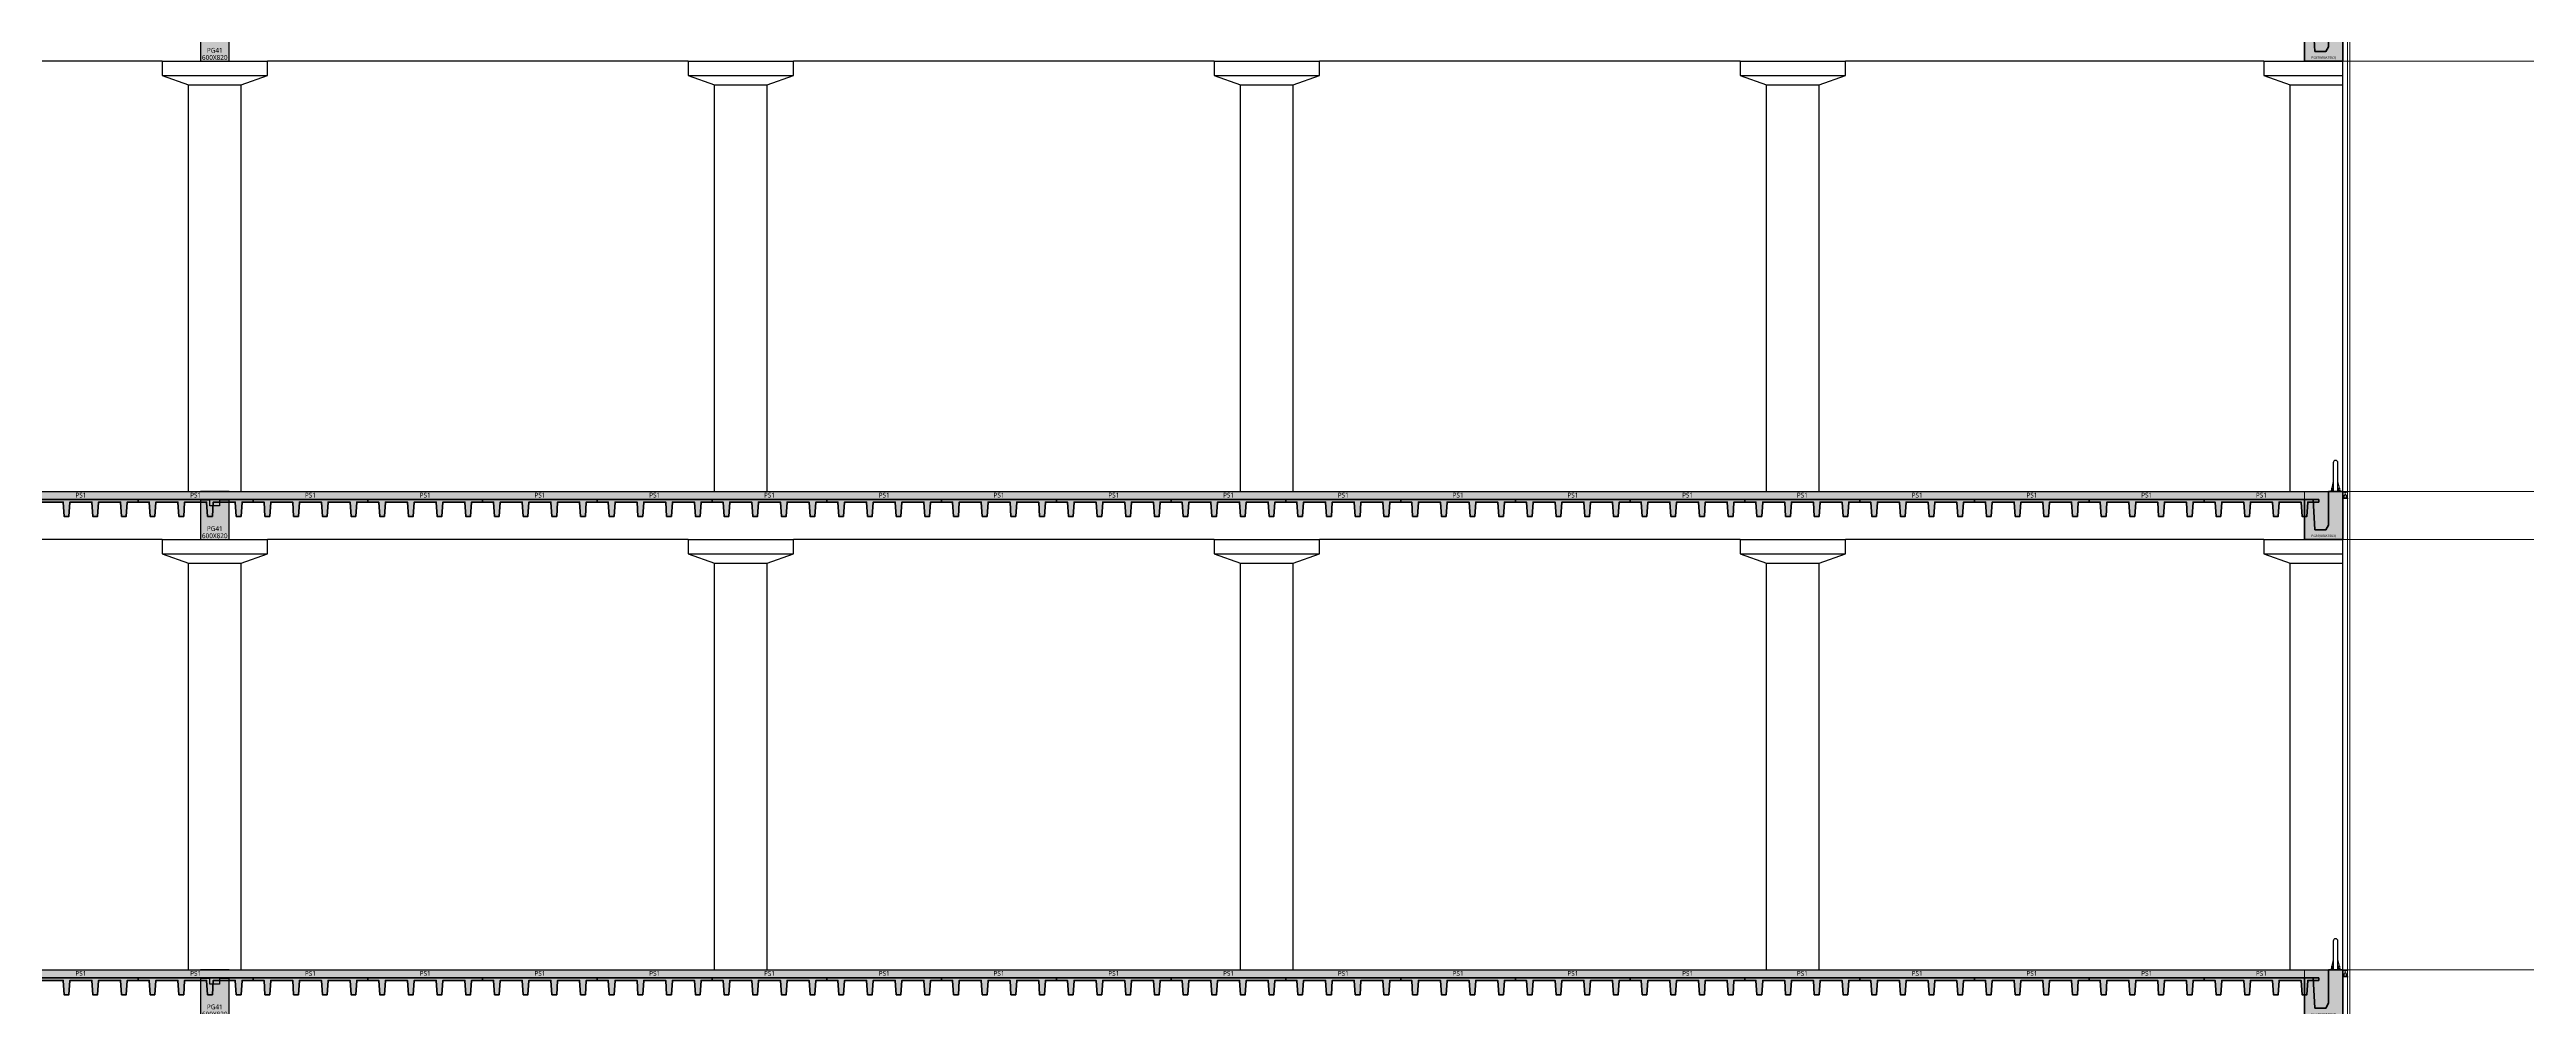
# Model space of a CAD drawing. Header units: millimetres. Extents: x 0 to 420000, y 0 to 297000.
# Drawn here: x 260558 to 312355, y 73684 to 93690 of the extents above; entities that cross this region are included whole.
import ezdxf
from ezdxf.enums import TextEntityAlignment as Align

# ---------------------------------------------------------------- set-up
doc = ezdxf.new("R2010")
doc.units = ezdxf.units.MM
for name, pattern in [('0731_main_plan$0$form_$0$y-Landschaft$0$_$1$20120914_Verkehrsflächen_Grün$0$20120628_xref - Gammel$1$3_H-GL_F1_U3 - Default$0${ Offset Lines }', [0]), ('CEN', [62, 60, -1, 0, -1]), ('HIDDEN', [0.375, 0.25, -0.125])]:
    doc.linetypes.add(name, pattern=pattern)
for name, color, linetype, lineweight in [('A-AXIS-LINE', 1, 'CEN', 15), ('A-CONC-LIN1', 2, 'Continuous', 40), ('A-CONC-LIN2', 7, 'Continuous', 25), ('A-ELEV-LIN2', 7, 'Continuous', 25), ('A-ELEV-LIN3', 8, 'Continuous', 18), ('A-WAXM-PANL', 6, 'Continuous', 20), ('A-XXXX-INSL2', 8, 'Continuous', 18), ('A-XXXX-STL', 3, 'Continuous', 25)]:
    doc.layers.add(name, color=color, linetype=linetype, lineweight=lineweight)
for name, color, linetype in [('A-CONC-SOLD', 253, 'CEN'), ('A-ELEV-PATT', 252, 'Continuous'), ('A-XXXX-SOLD', 252, 'Continuous'), ('CON', 2, 'Continuous')]:
    doc.layers.add(name, color=color, linetype=linetype)
doc.layers.add('A-XXXX-NPLT', color=144, linetype='Continuous', lineweight=15, plot=False)
doc.styles.add('맑은고딕', font='')
doc.styles.get('맑은고딕').set_extended_font_data('Malgun Gothic')

# ---------------------------------------------------------------- blocks, each defined once
blk = doc.blocks.new('axis(211208)')
at = {"layer": 'A-AXIS-LINE', "ltscale": 1000}
for p, q in [((4631788.1, -372118.7), (4955413.1, -372118.7)), ((4631788.1, -381118.7), (4955413.1, -381118.7)), ((4631788.1, -382118.7), (4955413.1, -382118.7)), ((4631788.1, -391118.7), (4955413.1, -391118.7))]:
    blk.add_line(p, q, dxfattribs=at)
blk = doc.blocks.new('PS1')
at = {"layer": 'A-CONC-SOLD'}
h = blk.add_hatch(color=256, dxfattribs=at)
h.dxf.hatch_style = 1
h.paths.add_polyline_path([(2400, 0), (2400, -170), (0, -170), (0, 0)])
h = blk.add_hatch(color=256, dxfattribs=at)
h.dxf.hatch_style = 1
h.paths.add_polyline_path([(350, -520), (370, -220), (830, -220), (850, -520), (950, -520), (970, -220), (1430, -220), (1450, -520), (1550, -520), (1570, -220), (2030, -220), (2050, -520), (2150, -520), (2170, -220), (2400, -220), (2400, -170), (0, -170), (0, -220), (230, -220), (250, -520)])
at = {"layer": 'A-CONC-LIN1', "linetype": '0731_main_plan$0$form_$0$y-Landschaft$0$_$1$20120914_Verkehrsflächen_Grün$0$20120628_xref - Gammel$1$3_H-GL_F1_U3 - Default$0${ Offset Lines }'}
blk.add_lwpolyline([(350, -520), (370, -220), (830, -220), (850, -520), (950, -520), (970, -220), (1430, -220), (1450, -520), (1550, -520), (1570, -220), (2030, -220), (2050, -520), (2150, -520), (2170, -220), (2400, -220), (2400, -170), (0, -170), (0, -220), (230, -220), (250, -520)], close=True, dxfattribs=at)
at = {"layer": 'A-CONC-LIN2'}
blk.add_line((0, 0), (2400, 0), dxfattribs=at)
at = {"layer": 'A-XXXX-NPLT', "style": '맑은고딕'}
blk.add_text('PS1', height=100, dxfattribs=at).set_placement((1200, -75), align=Align.MIDDLE)
blk = doc.blocks.new('PG41')
at = {"layer": 'A-CONC-SOLD'}
h = blk.add_hatch(color=256, dxfattribs=at)
h.dxf.hatch_style = 1
h.paths.add_polyline_path([(-300, 0), (300, 0), (300, -1000), (-300, -1000)])
blk.add_line((300, 0), (-300, 0))
at = {"layer": 'CON'}
blk.add_lwpolyline([(-300, -1000), (300, -1000), (300, -180), (100, -180), (100, -300), (-100, -300), (-100, -180), (-300, -180)], close=True, dxfattribs=at)
at = {"layer": 'A-XXXX-NPLT', "style": '맑은고딕'}
for s, p in [('600X820', (0, -925)), ('PG41', (0, -775))]:
    blk.add_text(s, height=100, dxfattribs=at).set_placement(p, align=Align.MIDDLE)
blk = doc.blocks.new('PG31')
at = {"layer": 'A-CONC-SOLD'}
h = blk.add_hatch(color=256, dxfattribs=at)
h.dxf.hatch_style = 1
h.paths.add_polyline_path([(-620, -170), (-580, -800), (-350, -800), (-300, -700), (-300, 0), (-800, 0), (-800, -170)])
h = blk.add_hatch(color=256, dxfattribs=at)
h.dxf.hatch_style = 1
h.paths.add_polyline_path([(-800, -1000), (0, -1000), (0, 0), (-300, 0), (-300, -700), (-350, -800), (-580, -800), (-620, -170), (-800, -170)])
at = {"layer": 'A-CONC-LIN1'}
blk.add_lwpolyline([(-800, -1000), (0, -1000), (0, 0), (-300, 0), (-300, -700), (-350, -800), (-580, -800), (-620, -170), (-800, -170)], close=True, dxfattribs=at)
at = {"layer": 'A-CONC-LIN2'}
blk.add_line((-800, 0), (-300, 0), dxfattribs=at)
at = {"layer": 'A-XXXX-NPLT'}
blk.add_lwpolyline([(0, 0), (-800, 0), (-800, -1000), (0, -1000)], close=True, dxfattribs=at)
at = {"layer": 'A-XXXX-NPLT', "style": '맑은고딕'}
blk.add_text('PG31(800X1000)', height=50, dxfattribs=at).set_placement((-400, -930), align=Align.MIDDLE)
blk = doc.blocks.new('층간방화')
at = {"layer": 'A-XXXX-SOLD', "ltscale": 0.5}
h = blk.add_hatch(dxfattribs=at)
h.set_pattern_fill('블럭단면', color=256)
h.set_pattern_definition([(45, (-3966029.7908, -207540.3616), (-0.70710678119, 0.70710678119), []), (135, (-3966029.7908, -207540.3616), (-0.70710678119, -0.70710678119), [])])
h.paths.add_polyline_path([(0, -12), (0, 1), (-3, 1), (-3, -9), (-97, -9), (-97, 1), (-100, 1), (-100, -12)])
h.paths.add_polyline_path([(0, -137), (0, -150), (-3, -150), (-3, -140), (-97, -140), (-97, -150), (-100, -150), (-100, -137)])
at = {"layer": 'A-ELEV-PATT', "color": 5}
for points in [[(0, -12), (0, 1), (-3, 1), (-3, -9), (-97, -9), (-97, 1), (-100, 1), (-100, -12)], [(0, -137), (0, -150), (-3, -150), (-3, -140), (-97, -140), (-97, -150), (-100, -150), (-100, -137)]]:
    blk.add_lwpolyline(points, close=True, dxfattribs=at)
at = {"layer": 'A-XXXX-INSL2'}
blk.add_lwpolyline([(-100, -136, 0.509267), (-78, -106), (-97, -42, -1.37259), (-53, -42), (-72, -106, 1.37259), (-29, -106), (-48, -42, -1.37259), (-4, -42), (-23, -106, 0.509267), (-1, -136)], format="xyb", dxfattribs=at)
at = {"layer": 'A-XXXX-STL', "linetype": 'HIDDEN', "ltscale": 0.1}
blk.add_lwpolyline([(47, 0), (47, 1), (-1, 1), (-1, -136), (-100, -136), (-100, -137), (0, -137), (0, 0)], close=True, dxfattribs=at)
blk = doc.blocks.new('기준층')
at = {"layer": 'A-ELEV-LIN2'}
for p, q in [((4833224, -402119), (4824424, -402119)), ((4833224, -402119), (4835424, -402119)), ((4833224, -402119), (4833224, -402419)), ((4833224, -402419), (4835424, -402419)), ((4833224, -402419), (4833774, -402619)), ((4834874, -402619), (4835424, -402419)), ((4844224, -402119), (4835424, -402119)), ((4835424, -402419), (4835424, -402119)), ((4844224, -402119), (4846424, -402119)), ((4844224, -402119), (4844224, -402419)), ((4844224, -402419), (4846424, -402419)), ((4844224, -402419), (4844774, -402619)), ((4845874, -402619), (4846424, -402419)), ((4855224, -402119), (4846424, -402119)), ((4846424, -402419), (4846424, -402119)), ((4855224, -402119), (4857424, -402119)), ((4855224, -402119), (4855224, -402419)), ((4855224, -402419), (4857424, -402419)), ((4855224, -402419), (4855774, -402619)), ((4856874, -402619), (4857424, -402419)), ((4857424, -402419), (4857424, -402119)), ((4866224, -402119), (4857424, -402119)), ((4866224, -402119), (4868424, -402119)), ((4866224, -402119), (4866224, -402419)), ((4866224, -402419), (4868424, -402419)), ((4866224, -402419), (4866774, -402619)), ((4867874, -402619), (4868424, -402419)), ((4868424, -402419), (4868424, -402119)), ((4877174, -402119), (4868424, -402119)), ((4877174, -402119), (4878824, -402119)), ((4877174, -402119), (4877174, -402419)), ((4877174, -402419), (4878824, -402419)), ((4877174, -402419), (4877724, -402619)), ((4878824, -411119), (4878824, -402119)), ((4833774, -411119), (4833774, -402619)), ((4833774, -402619), (4834874, -402619)), ((4834874, -411119), (4834874, -402619)), ((4844774, -411119), (4844774, -402619)), ((4844774, -402619), (4845874, -402619)), ((4845874, -411119), (4845874, -402619)), ((4855774, -402619), (4856874, -402619)), ((4855774, -411119), (4855774, -402619)), ((4856874, -411119), (4856874, -402619)), ((4866774, -411119), (4866774, -402619)), ((4866774, -402619), (4867874, -402619)), ((4867874, -411119), (4867874, -402619)), ((4877724, -411119), (4877724, -402619)), ((4877724, -402619), (4878824, -402619))]:
    blk.add_line(p, q, dxfattribs=at)
at = {"layer": 'A-WAXM-PANL'}
for p, q in [((4878924, -411119), (4878924, -401119)), ((4878974, -411119), (4878974, -401119))]:
    blk.add_line(p, q, dxfattribs=at)
for name, p in [('PS1', (4830324, -401119)), ('PS1', (4832724, -401119)), ('PG41', (4834324, -401119)), ('PS1', (4835124, -401119)), ('PS1', (4837524, -401119)), ('PS1', (4839924, -401119)), ('PS1', (4842324, -401119)), ('PS1', (4844724, -401119)), ('PS1', (4847124, -401119)), ('PS1', (4849524, -401119)), ('PS1', (4851924, -401119)), ('PS1', (4854324, -401119)), ('PS1', (4856724, -401119)), ('PS1', (4859124, -401119)), ('PS1', (4861524, -401119)), ('PS1', (4863924, -401119)), ('PS1', (4866324, -401119)), ('PS1', (4868724, -401119)), ('PS1', (4871124, -401119)), ('PS1', (4873524, -401119)), ('PS1', (4875924, -401119)), ('PG31', (4878824, -401119))]:
    blk.add_blockref(name, p)
at = {"layer": 'A-XXXX-INSL2', "ltscale": 0.5, "xscale": -1}
blk.add_blockref('층간방화', (4878824, -401119), dxfattribs=at)
blk = doc.blocks.new('추락방지볼라드')
at = {"layer": 'A-ELEV-LIN2'}
for p, q in [((-100, 10), (100, 10)), ((-100, 0), (-100, 10)), ((-100, 0), (100, 0)), ((100, 0), (100, 10))]:
    blk.add_line(p, q, dxfattribs=at)
for points in [[(-50, 600), (-50, 10)], [(50, 10), (50, 600)]]:
    blk.add_lwpolyline(points, dxfattribs=at)
blk.add_arc((0, 600), 50, 0, 180, dxfattribs=at)
at = {"layer": 'A-ELEV-LIN3'}
for p, q in [((-99, 12), (-99, 10)), ((-99, 12), (-50, 12)), ((-94, 28), (-54, 28)), ((-94, 28), (-94, 12)), ((-85, 73), (-88, 71)), ((-88, 71), (-88, 12)), ((-88, 71), (-61, 70)), ((-88, 67), (-61, 66)), ((-88, 64), (-61, 62)), ((-85, 73), (-63, 73)), ((-50, 210), (-81, 73)), ((-63, 73), (-61, 71)), ((-61, 71), (-61, 12)), ((-54, 28), (-54, 12)), ((-50, 12), (-50, 10)), ((50, 210), (81, 73)), ((50, 12), (50, 10)), ((99, 12), (50, 12)), ((94, 28), (54, 28)), ((54, 28), (54, 12)), ((63, 73), (61, 71)), ((61, 71), (61, 12)), ((88, 71), (61, 70)), ((88, 67), (61, 66)), ((88, 64), (61, 62)), ((85, 73), (63, 73)), ((85, 73), (88, 71)), ((88, 71), (88, 12)), ((94, 28), (94, 12)), ((99, 12), (99, 10))]:
    blk.add_line(p, q, dxfattribs=at)

msp = doc.modelspace()

# ---------------------------------------------------------------- block references
for name, p in [('기준층', (-4570311.3, 495568.7)), ('추락방지볼라드', (308362.5, 84450)), ('기준층', (-4570311.3, 485568.7)), ('추락방지볼라드', (308362.5, 74450)), ('기준층', (-4570311.3, 475568.7))]:
    msp.add_blockref(name, p)
at = {"layer": 'A-AXIS-LINE'}
msp.add_blockref('axis(211208)', (-4581588.1, 465568.7), dxfattribs=at)

doc.saveas('drawing.dxf')
